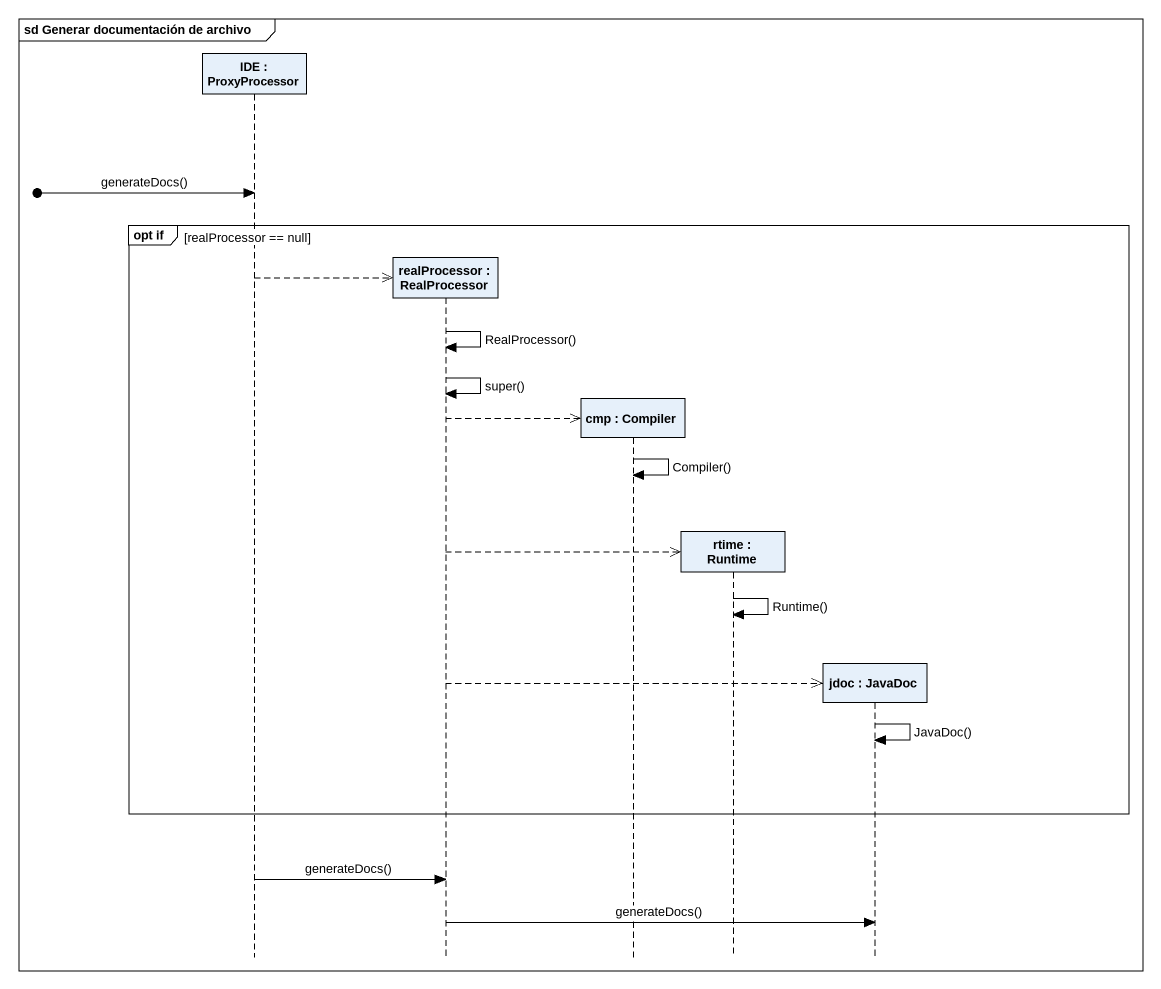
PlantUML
@startuml
mainframe sd Generar documentación de archivo
hide footbox
participant "IDE : ProxyProcessor" as IDE
participant "realProcessor : RealProcessor" as realProcessor
participant "cmp : Compiler" as cmp
participant "rtime : Runtime" as rtime
participant "jdoc : JavaDoc" as jdoc

[o-> IDE : generateDocs()
group opt if [realProcessor == null]
  IDE -->> realProcessor **
  realProcessor -> realProcessor : RealProcessor()
  realProcessor -> realProcessor : super()
  realProcessor -->> cmp **
  cmp -> cmp : Compiler()
  realProcessor -->> rtime **
  rtime -> rtime : Runtime()
  realProcessor -->> jdoc **
  jdoc -> jdoc : JavaDoc()
end
IDE -> realProcessor : generateDocs()
realProcessor -> jdoc : generateDocs()
@enduml
